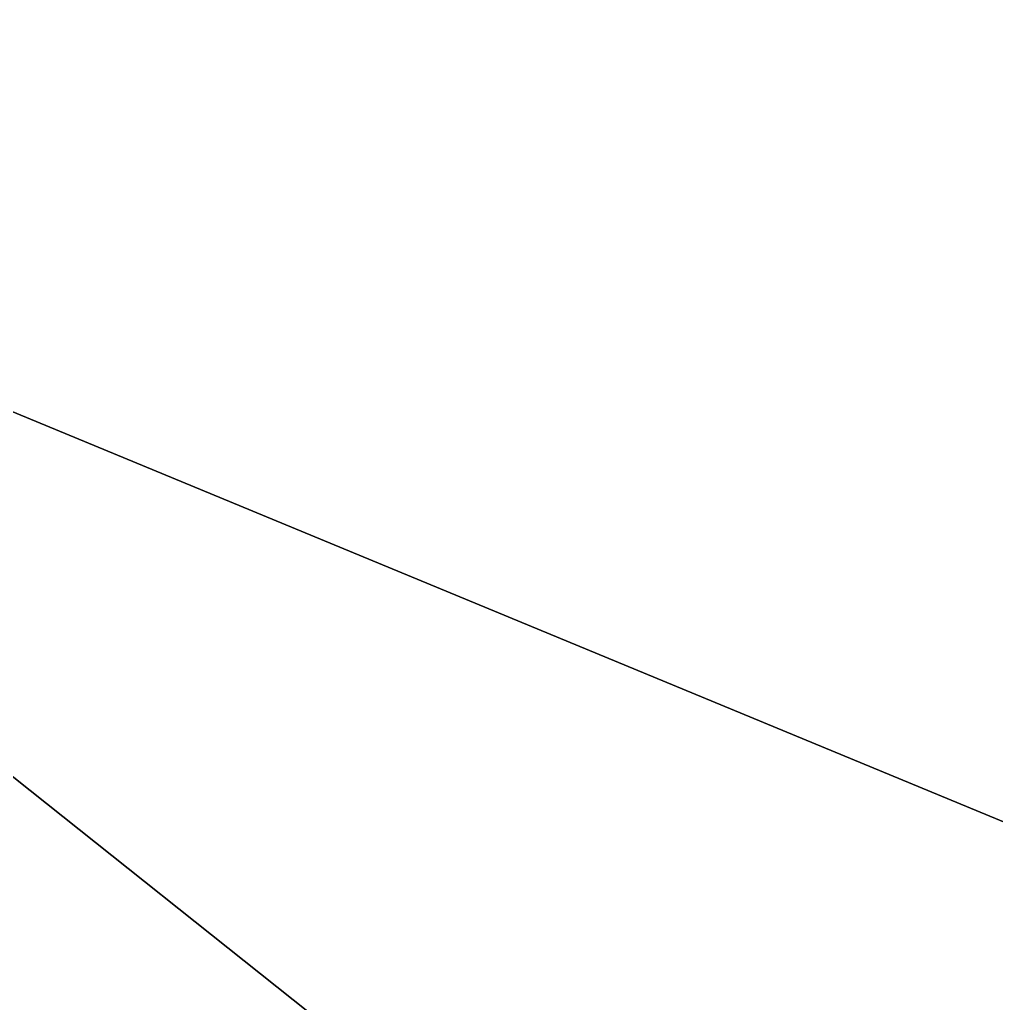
# Model space of a CAD drawing. Header units: millimetres. Extents: x -1419336 to 38707697, y -75591640 to 81.
# Drawn here: x 124632 to 250636, y -127558 to -624 of the extents above; entities that cross this region are included whole.
import ezdxf

# ---------------------------------------------------------------- set-up
doc = ezdxf.new("R2010")
doc.units = ezdxf.units.MM
doc.layers.add('Image', color=7, linetype='Continuous')
picture_1 = doc.add_image_def('image1.jpg', size_in_pixel=(14576, 11112))
picture_2 = doc.add_image_def('image2.jpg', size_in_pixel=(14666, 11006))
picture_3 = doc.add_image_def('image3.jpg', size_in_pixel=(14559, 11110))
picture_4 = doc.add_image_def('image5.jpg', size_in_pixel=(14330, 10848))
picture_5 = doc.add_image_def('image6.jpg', size_in_pixel=(14388, 11097))
picture_6 = doc.add_image_def('image8.jpg', size_in_pixel=(14448, 10842))
picture_7 = doc.add_image_def('image9.jpg', size_in_pixel=(13892, 10901))

msp = doc.modelspace()

# ---------------------------------------------------------------- pictures from other files: only their frames are drawn
at = {"layer": 'Image'}
image = msp.add_image(picture_5, insert=(737, -1221), size_in_units=(20516866, 15823029), rotation=-58.8632984, dxfattribs=at)
image.dxf.v_pixel = (737.27988, -1220.47621)
image.dxf.flags = 7
image = msp.add_image(picture_2, insert=(1508, -624), size_in_units=(23932776, 17959276), rotation=-22.4898644, dxfattribs=at)
image.dxf.v_pixel = (1507.68379, -624.15342)
image.dxf.flags = 7
image = msp.add_image(picture_4, insert=(1525, -1212), size_in_units=(27913819, 21130163), rotation=-38.4726128, dxfattribs=at)
image.dxf.v_pixel = (1524.9809, -1211.82184)
image.dxf.flags = 7
image = msp.add_image(picture_3, insert=(480, -2397), size_in_units=(35593246, 27160442), rotation=-78.6857265, dxfattribs=at)
image.dxf.v_pixel = (479.57482, -2397.1836)
image.dxf.flags = 7
image = msp.add_image(picture_1, insert=(727, -1807), size_in_units=(28387419, 21640204), rotation=-68.0884832, dxfattribs=at)
image.dxf.v_pixel = (726.71027, -1806.7935)
image.dxf.flags = 7
image = msp.add_image(picture_6, insert=(1518, -1804), size_in_units=(34066224, 25562845), rotation=-49.9287685, dxfattribs=at)
image.dxf.v_pixel = (1517.77795, -1804.26915)
image.dxf.flags = 7
image = msp.add_image(picture_7, insert=(1534, -2386), size_in_units=(39400248, 30916269), rotation=-57.2638311, dxfattribs=at)
image.dxf.v_pixel = (1533.663, -2385.64698)
image.dxf.flags = 7

doc.saveas('drawing.dxf')
